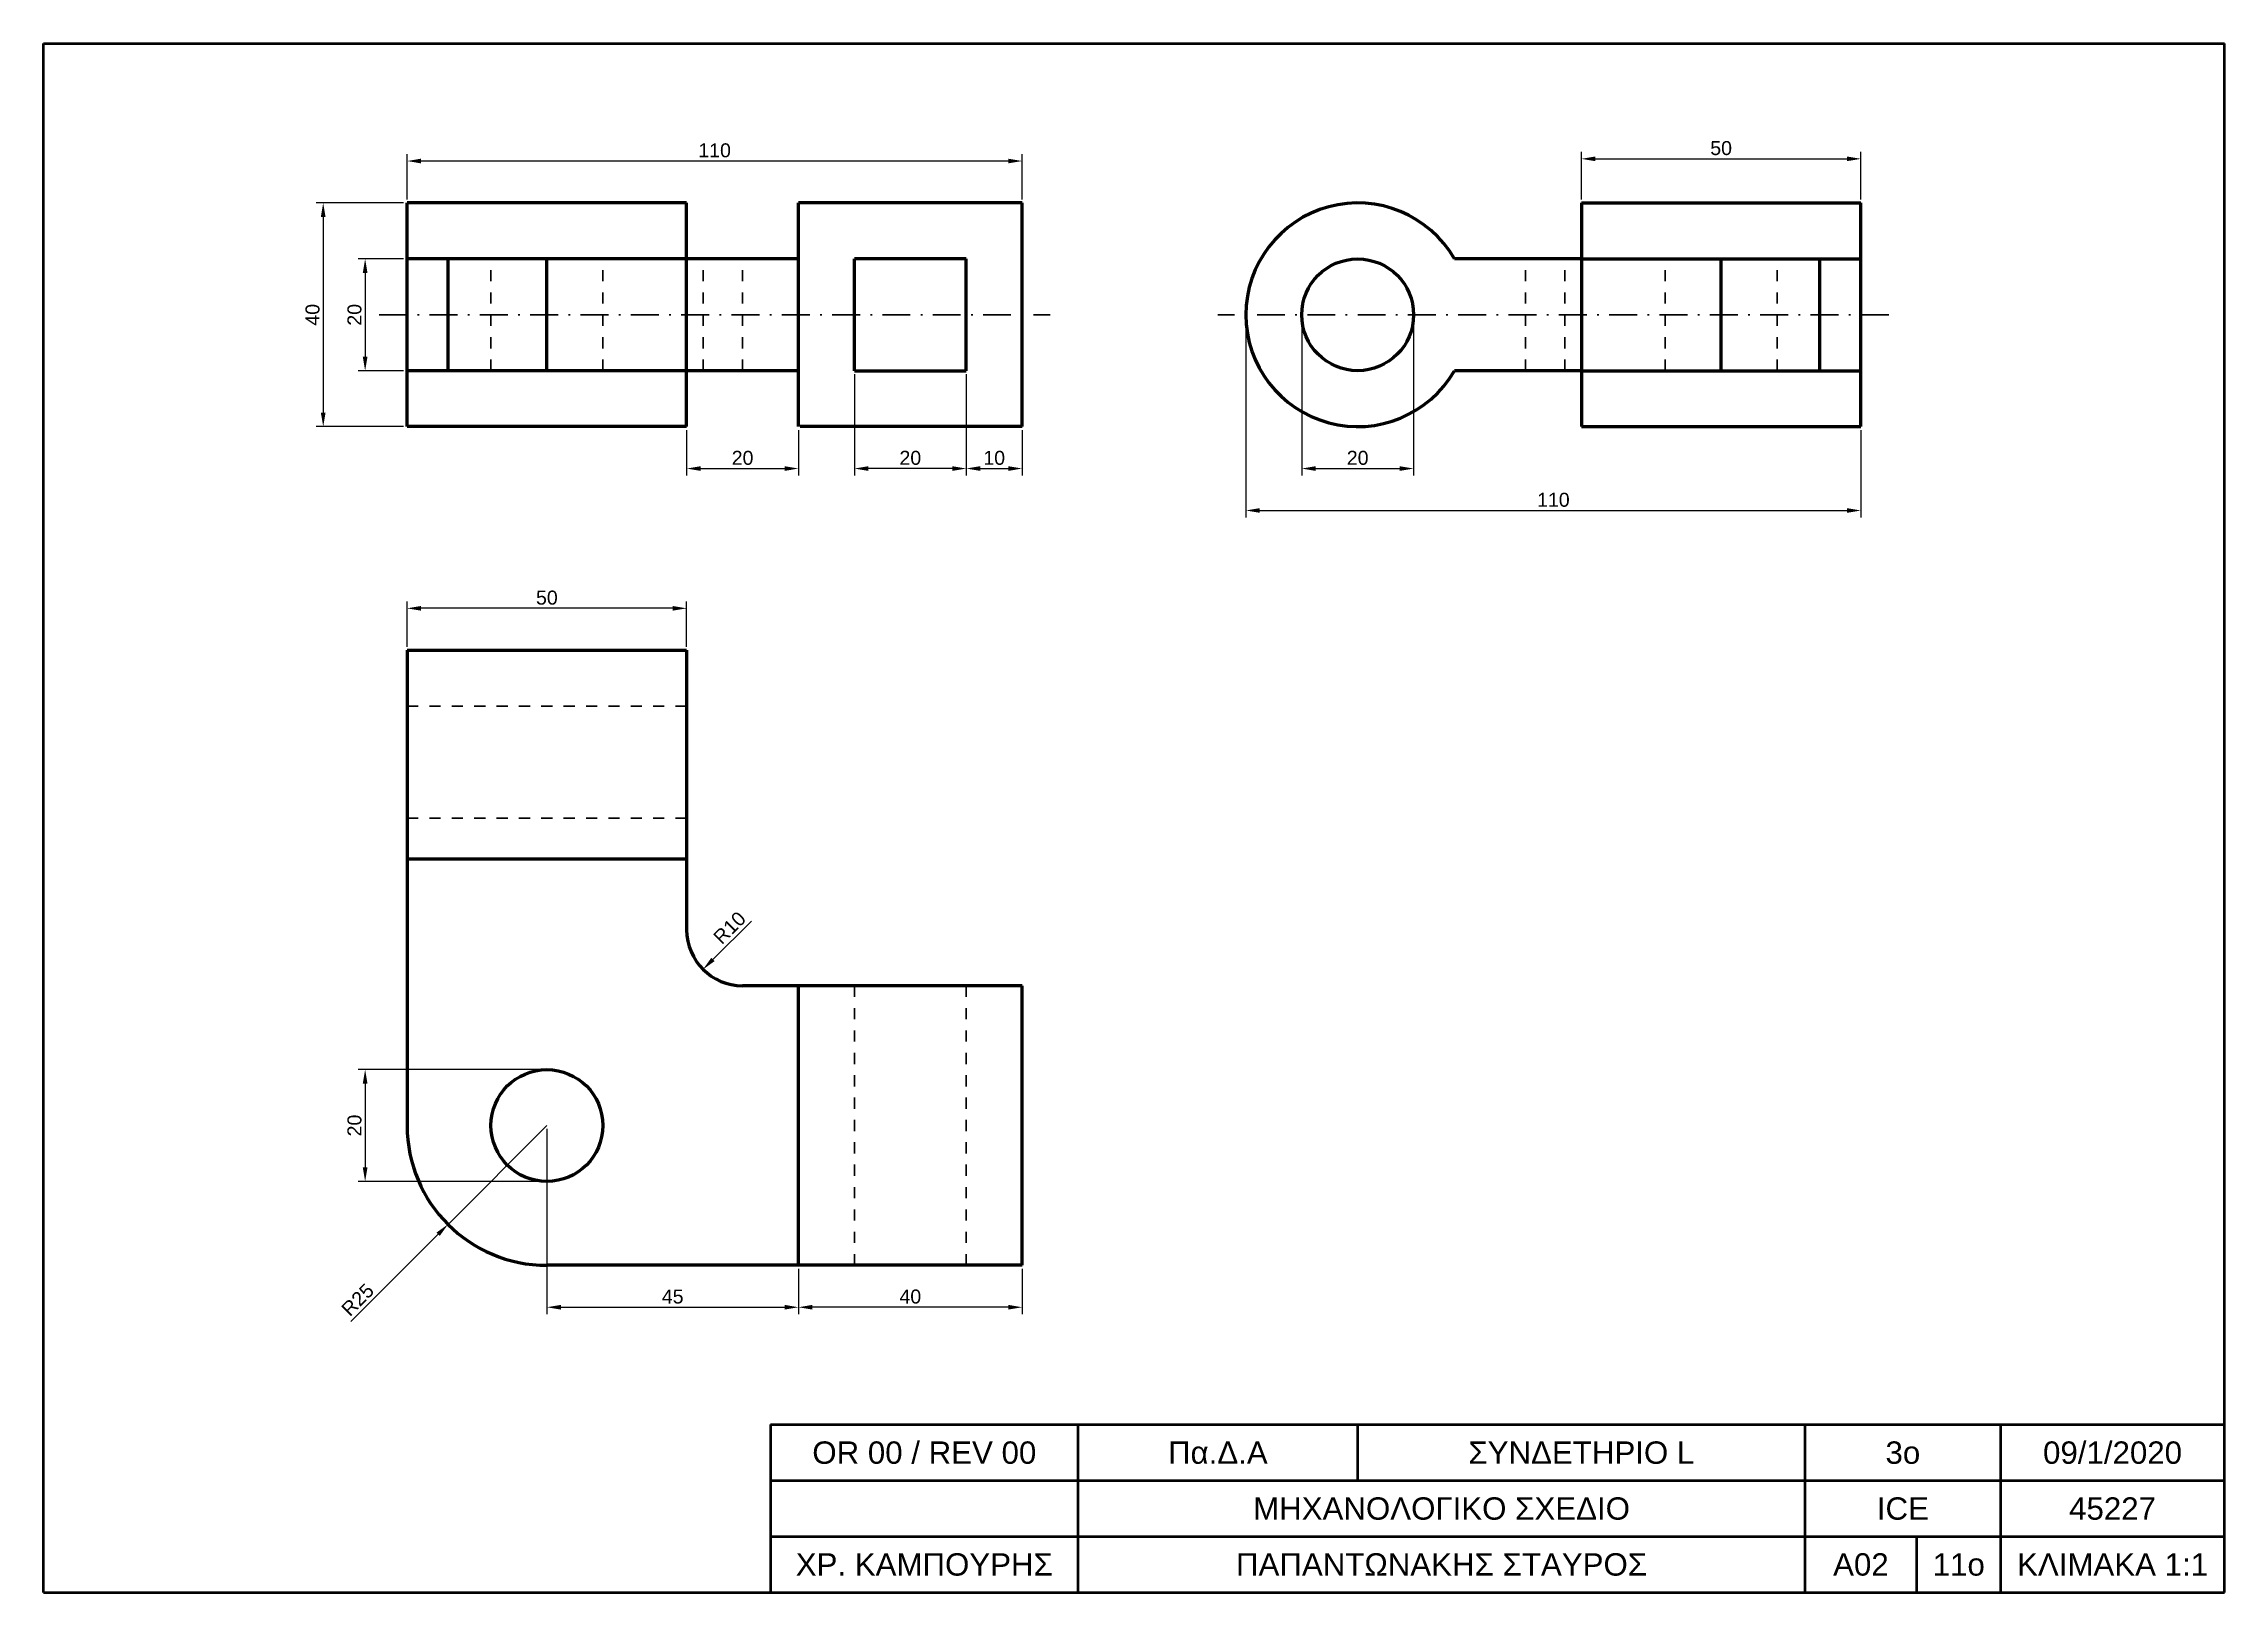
# Model space of a CAD drawing. Header units: millimetres. Extents: x 0 to 390, y 0 to 277.
import ezdxf
from ezdxf.enums import TextEntityAlignment as Align

# ---------------------------------------------------------------- set-up
doc = ezdxf.new("R2010")
doc.units = ezdxf.units.MM
doc.linetypes.add('diak.lin', pattern=[4, 2, -2])
doc.linetypes.add('simetria2.lin', pattern=[9, 5, -1.85, 0.3, -1.85])
doc.styles.get("Standard").update_dxf_attribs({"font": 'arial.ttf'})
doc.dimstyles.new('ISO-25', dxfattribs={"dimtxt": 2.5, "dimasz": 2.5, "dimexe": 1.25, "dimexo": 0.625, "dimtad": 1, "dimtxsty": 'Standard', "dimcen": 2.5, "dimadec": 0, "dimazin": 0, "dimtfac": 1, "dimtmove": 0, "dimatfit": 3, "dimfxl": 1, "dimarcsym": 0})

# ---------------------------------------------------------------- blocks, each defined once
blk = doc.blocks.new('*D6')
at = {"color": 0, "lineweight": -2, "transparency": 16777216}
for p, q in [((65, 169.12), (65, 177.25)), ((112.5, 176), (67.5, 176)), ((115, 169.12), (115, 177.25))]:
    blk.add_line(p, q, dxfattribs=at)
at = {"color": 0, "transparency": 16777216}
for points in [[(67.5, 176.42), (67.5, 175.58), (65, 176)], [(112.5, 176.42), (112.5, 175.58), (115, 176)]]:
    blk.add_solid(points, dxfattribs=at)
at = {"layer": 'Defpoints', "color": 0, "transparency": 16777216}
for p in [(65, 176), (65, 168.5), (115, 168.5)]:
    blk.add_point(p, dxfattribs=at)
at = {"color": 0, "lineweight": 30, "transparency": 16777216, "insert": (90, 177.9), "char_height": 2.5, "attachment_point": 5}
blk.add_mtext('50', dxfattribs=at)
blk = doc.blocks.new('*D7')
at = {"color": 0, "lineweight": -2, "transparency": 16777216}
for p, q in [((135, 57.88), (135, 49.75)), ((175, 57.88), (175, 49.75)), ((172.5, 51), (137.5, 51))]:
    blk.add_line(p, q, dxfattribs=at)
at = {"color": 0, "transparency": 16777216}
for points in [[(137.5, 51.42), (137.5, 50.58), (135, 51)], [(172.5, 51.42), (172.5, 50.58), (175, 51)]]:
    blk.add_solid(points, dxfattribs=at)
at = {"layer": 'Defpoints', "color": 0, "transparency": 16777216}
for p in [(135, 58.5), (175, 58.5), (135, 51)]:
    blk.add_point(p, dxfattribs=at)
at = {"color": 0, "lineweight": 30, "transparency": 16777216, "insert": (155, 52.9), "char_height": 2.5, "attachment_point": 5}
blk.add_mtext('40', dxfattribs=at)
blk = doc.blocks.new('*D8')
at = {"color": 0, "lineweight": -2, "transparency": 16777216}
for p, q in [((215, 227.88), (215, 192.25)), ((325, 207.88), (325, 192.25)), ((217.5, 193.5), (322.5, 193.5))]:
    blk.add_line(p, q, dxfattribs=at)
at = {"color": 0, "transparency": 16777216}
for points in [[(217.5, 193.92), (217.5, 193.08), (215, 193.5)], [(322.5, 193.92), (322.5, 193.08), (325, 193.5)]]:
    blk.add_solid(points, dxfattribs=at)
at = {"layer": 'Defpoints', "color": 0, "transparency": 16777216}
for p in [(215, 228.5), (325, 208.5), (325, 193.5)]:
    blk.add_point(p, dxfattribs=at)
at = {"color": 0, "lineweight": 30, "transparency": 16777216, "insert": (270, 195.4), "char_height": 2.5, "attachment_point": 5}
blk.add_mtext('110', dxfattribs=at)
blk = doc.blocks.new('*D9')
at = {"color": 0, "lineweight": -2, "transparency": 16777216}
for p, q in [((90, 83.5), (72.32, 65.82)), ((54.94, 48.44), (70.55, 64.05))]:
    blk.add_line(p, q, dxfattribs=at)
at = {"color": 0, "transparency": 16777216}
blk.add_solid([(70.26, 64.35), (70.85, 63.76), (72.32, 65.82)], dxfattribs=at)
at = {"layer": 'Defpoints', "color": 0, "transparency": 16777216}
for p in [(90, 83.5), (72.32, 65.82)]:
    blk.add_point(p, dxfattribs=at)
at = {"color": 0, "lineweight": 30, "transparency": 16777216, "insert": (56.16, 52.34), "char_height": 2.5, "attachment_point": 5, "rotation": 45}
blk.add_mtext('R25', dxfattribs=at)
blk = doc.blocks.new('*D1')
at = {"color": 0, "lineweight": -2, "transparency": 16777216}
for p, q in [((90, 82.88), (90, 49.75)), ((135, 57.88), (135, 49.75)), ((92.5, 51), (132.5, 51))]:
    blk.add_line(p, q, dxfattribs=at)
at = {"color": 0, "transparency": 16777216}
for points in [[(92.5, 51.42), (92.5, 50.58), (90, 51)], [(132.5, 51.42), (132.5, 50.58), (135, 51)]]:
    blk.add_solid(points, dxfattribs=at)
at = {"layer": 'Defpoints', "color": 0, "transparency": 16777216}
for p in [(90, 83.5), (135, 58.5), (135, 51)]:
    blk.add_point(p, dxfattribs=at)
at = {"color": 0, "lineweight": 30, "transparency": 16777216, "insert": (112.5, 52.9), "char_height": 2.5, "attachment_point": 5}
blk.add_mtext('45', dxfattribs=at)
blk = doc.blocks.new('*D2')
at = {"color": 0, "lineweight": -2, "transparency": 16777216}
for p, q in [((65, 249.12), (65, 257.25)), ((172.5, 256), (67.5, 256)), ((175, 249.12), (175, 257.25))]:
    blk.add_line(p, q, dxfattribs=at)
at = {"color": 0, "transparency": 16777216}
for points in [[(67.5, 256.42), (67.5, 255.58), (65, 256)], [(172.5, 256.42), (172.5, 255.58), (175, 256)]]:
    blk.add_solid(points, dxfattribs=at)
at = {"layer": 'Defpoints', "color": 0, "transparency": 16777216}
for p in [(65, 256), (65, 248.5), (175, 248.5)]:
    blk.add_point(p, dxfattribs=at)
at = {"color": 0, "lineweight": 30, "transparency": 16777216, "insert": (120, 257.9), "char_height": 2.5, "attachment_point": 5}
blk.add_mtext('110', dxfattribs=at)
blk = doc.blocks.new('*D3')
at = {"color": 0, "lineweight": -2, "transparency": 16777216}
for p, q in [((115, 207.88), (115, 199.75)), ((135, 207.88), (135, 199.75)), ((117.5, 201), (132.5, 201))]:
    blk.add_line(p, q, dxfattribs=at)
at = {"color": 0, "transparency": 16777216}
for points in [[(117.5, 201.42), (117.5, 200.58), (115, 201)], [(132.5, 201.42), (132.5, 200.58), (135, 201)]]:
    blk.add_solid(points, dxfattribs=at)
at = {"layer": 'Defpoints', "color": 0, "transparency": 16777216}
for p in [(115, 208.5), (135, 208.5), (135, 201)]:
    blk.add_point(p, dxfattribs=at)
at = {"color": 0, "lineweight": 30, "transparency": 16777216, "insert": (125, 202.9), "char_height": 2.5, "attachment_point": 5}
blk.add_mtext('20', dxfattribs=at)
blk = doc.blocks.new('*D4')
at = {"color": 0, "lineweight": -2, "transparency": 16777216}
for p, q in [((165, 217.88), (165, 199.75)), ((175, 207.88), (175, 199.75)), ((167.5, 201), (172.5, 201))]:
    blk.add_line(p, q, dxfattribs=at)
at = {"color": 0, "transparency": 16777216}
for points in [[(167.5, 201.42), (167.5, 200.58), (165, 201)], [(172.5, 201.42), (172.5, 200.58), (175, 201)]]:
    blk.add_solid(points, dxfattribs=at)
at = {"layer": 'Defpoints', "color": 0, "transparency": 16777216}
for p in [(165, 218.5), (175, 208.5), (175, 201)]:
    blk.add_point(p, dxfattribs=at)
at = {"color": 0, "lineweight": 30, "transparency": 16777216, "insert": (170, 202.9), "char_height": 2.5, "attachment_point": 5}
blk.add_mtext('10', dxfattribs=at)
blk = doc.blocks.new('*D5')
at = {"color": 0, "lineweight": -2, "transparency": 16777216}
for p, q in [((145, 217.88), (145, 199.75)), ((165, 217.88), (165, 199.75)), ((162.5, 201), (147.5, 201))]:
    blk.add_line(p, q, dxfattribs=at)
at = {"color": 0, "transparency": 16777216}
for points in [[(147.5, 201.42), (147.5, 200.58), (145, 201)], [(162.5, 201.42), (162.5, 200.58), (165, 201)]]:
    blk.add_solid(points, dxfattribs=at)
at = {"layer": 'Defpoints', "color": 0, "transparency": 16777216}
for p in [(145, 218.5), (165, 218.5), (145, 201)]:
    blk.add_point(p, dxfattribs=at)
at = {"color": 0, "lineweight": 30, "transparency": 16777216, "insert": (155, 202.9), "char_height": 2.5, "attachment_point": 5}
blk.add_mtext('20', dxfattribs=at)
blk = doc.blocks.new('*D10')
at = {"color": 0, "lineweight": -2, "transparency": 16777216}
for p, q in [((225, 227.88), (225, 199.75)), ((245, 227.88), (245, 199.75)), ((227.5, 201), (242.5, 201))]:
    blk.add_line(p, q, dxfattribs=at)
at = {"color": 0, "transparency": 16777216}
for points in [[(227.5, 201.42), (227.5, 200.58), (225, 201)], [(242.5, 201.42), (242.5, 200.58), (245, 201)]]:
    blk.add_solid(points, dxfattribs=at)
at = {"layer": 'Defpoints', "color": 0, "transparency": 16777216}
for p in [(225, 228.5), (245, 228.5), (245, 201)]:
    blk.add_point(p, dxfattribs=at)
at = {"color": 0, "lineweight": 30, "transparency": 16777216, "insert": (235, 202.9), "char_height": 2.5, "attachment_point": 5}
blk.add_mtext('20', dxfattribs=at)
blk = doc.blocks.new('*D11')
at = {"color": 0, "lineweight": -2, "transparency": 16777216}
for p, q in [((275, 249.12), (275, 257.64)), ((325, 249.12), (325, 257.64)), ((277.5, 256.39), (322.5, 256.39))]:
    blk.add_line(p, q, dxfattribs=at)
at = {"color": 0, "transparency": 16777216}
for points in [[(277.5, 256.81), (277.5, 255.98), (275, 256.39)], [(322.5, 256.81), (322.5, 255.98), (325, 256.39)]]:
    blk.add_solid(points, dxfattribs=at)
at = {"layer": 'Defpoints', "color": 0, "transparency": 16777216}
for p in [(325, 256.39), (275, 248.5), (325, 248.5)]:
    blk.add_point(p, dxfattribs=at)
at = {"color": 0, "lineweight": 30, "transparency": 16777216, "insert": (300, 258.3), "char_height": 2.5, "attachment_point": 5}
blk.add_mtext('50', dxfattribs=at)
blk = doc.blocks.new('*D12')
at = {"color": 0, "lineweight": -2, "transparency": 16777216}
for p, q in [((89.37, 93.5), (56.25, 93.5)), ((57.5, 91), (57.5, 76)), ((89.37, 73.5), (56.25, 73.5))]:
    blk.add_line(p, q, dxfattribs=at)
at = {"color": 0, "transparency": 16777216}
for points in [[(57.08, 91), (57.92, 91), (57.5, 93.5)], [(57.08, 76), (57.92, 76), (57.5, 73.5)]]:
    blk.add_solid(points, dxfattribs=at)
at = {"layer": 'Defpoints', "color": 0, "transparency": 16777216}
for p in [(90, 93.5), (57.5, 73.5), (90, 73.5)]:
    blk.add_point(p, dxfattribs=at)
at = {"color": 0, "lineweight": 30, "transparency": 16777216, "insert": (55.6, 83.5), "char_height": 2.5, "attachment_point": 5, "rotation": 90}
blk.add_mtext('20', dxfattribs=at)
blk = doc.blocks.new('*D13')
at = {"color": 0, "lineweight": -2, "transparency": 16777216}
for p, q in [((64.38, 248.5), (48.75, 248.5)), ((50, 246), (50, 211)), ((64.38, 208.5), (48.75, 208.5))]:
    blk.add_line(p, q, dxfattribs=at)
at = {"color": 0, "transparency": 16777216}
for points in [[(49.58, 246), (50.42, 246), (50, 248.5)], [(49.58, 211), (50.42, 211), (50, 208.5)]]:
    blk.add_solid(points, dxfattribs=at)
at = {"layer": 'Defpoints', "color": 0, "transparency": 16777216}
for p in [(65, 248.5), (50, 208.5), (65, 208.5)]:
    blk.add_point(p, dxfattribs=at)
at = {"color": 0, "lineweight": 30, "transparency": 16777216, "insert": (48.1, 228.5), "char_height": 2.5, "attachment_point": 5, "rotation": 90}
blk.add_mtext('40', dxfattribs=at)
blk = doc.blocks.new('*D14')
at = {"color": 0, "lineweight": -2, "transparency": 16777216}
for p, q in [((64.38, 238.5), (56.25, 238.5)), ((57.5, 236), (57.5, 221)), ((64.38, 218.5), (56.25, 218.5))]:
    blk.add_line(p, q, dxfattribs=at)
at = {"color": 0, "transparency": 16777216}
for points in [[(57.08, 236), (57.92, 236), (57.5, 238.5)], [(57.08, 221), (57.92, 221), (57.5, 218.5)]]:
    blk.add_solid(points, dxfattribs=at)
at = {"layer": 'Defpoints', "color": 0, "transparency": 16777216}
for p in [(65, 238.5), (57.5, 218.5), (65, 218.5)]:
    blk.add_point(p, dxfattribs=at)
at = {"color": 0, "lineweight": 30, "transparency": 16777216, "insert": (55.6, 228.5), "char_height": 2.5, "attachment_point": 5, "rotation": 90}
blk.add_mtext('20', dxfattribs=at)
blk = doc.blocks.new('*D18')
at = {"color": 0, "lineweight": -2, "transparency": 16777216}
blk.add_line((126.57, 120.07), (119.7, 113.2), dxfattribs=at)
at = {"color": 0, "transparency": 16777216}
blk.add_solid([(119.4, 113.49), (119.99, 112.9), (117.93, 111.43)], dxfattribs=at)
at = {"layer": 'Defpoints', "color": 0, "transparency": 16777216}
for p in [(125, 118.5), (117.93, 111.43)]:
    blk.add_point(p, dxfattribs=at)
at = {"color": 0, "lineweight": 30, "transparency": 16777216, "insert": (122.67, 118.86), "char_height": 2.5, "attachment_point": 5, "rotation": 45}
blk.add_mtext('R10', dxfattribs=at)

msp = doc.modelspace()

# ---------------------------------------------------------------- linework, layer by layer
at = {"lineweight": 50}
for p, q in [((0, 0), (0, 277)), ((0, 277), (390, 277)), ((390, 0), (390, 277)), ((130, 30), (390, 30)), ((130, 30), (130, 0)), ((185, 0), (185, 30)), ((235, 20), (235, 30)), ((315, 0), (315, 30)), ((350, 0), (350, 30)), ((130, 20), (390, 20)), ((130, 10), (390, 10)), ((335, 0), (335, 10)), ((0, 0), (390, 0))]:
    msp.add_line(p, q, dxfattribs=at)
at = {"lineweight": 60}
for p, q in [((115, 248.5), (65, 248.5)), ((65, 208.5), (65, 248.5)), ((115, 208.5), (115, 248.5)), ((135, 208.5), (135, 248.5)), ((175, 248.5), (135, 248.5)), ((175, 208.5), (175, 248.5)), ((275, 248.5), (275, 208.5)), ((275, 248.5), (325, 248.5)), ((325, 208.5), (325, 248.5)), ((135, 238.5), (65, 238.5)), ((72.322, 218.5), (72.322, 238.5)), ((90, 218.5), (90, 238.5)), ((145, 218.5), (145, 238.5)), ((165, 238.5), (145, 238.5)), ((165, 218.5), (165, 238.5)), ((275, 238.5), (252.321, 238.5)), ((275, 238.5), (325, 238.5)), ((300, 218.5), (300, 238.5)), ((317.678, 218.5), (317.678, 238.5)), ((135, 218.5), (65, 218.5)), ((145, 218.5), (165, 218.5)), ((275, 218.5), (252.321, 218.5)), ((275, 218.5), (325, 218.5)), ((115, 208.5), (65, 208.5)), ((175, 208.5), (135.272, 208.5)), ((275, 208.5), (325, 208.5)), ((65, 168.5), (65, 83.5)), ((65, 168.5), (115, 168.5)), ((115, 168.5), (115, 118.5)), ((65, 131.179), (115, 131.179)), ((175, 108.5), (125, 108.5)), ((135, 58.5), (135, 108.5)), ((175, 58.5), (175, 108.5)), ((175, 58.5), (90, 58.5))]:
    msp.add_line(p, q, dxfattribs=at)
at = {"linetype": 'diak.lin', "lineweight": 30}
for p, q in [((80, 218.5), (80, 238.5)), ((100, 218.5), (100, 238.5)), ((117.929, 218.5), (117.929, 238.5)), ((125, 218.5), (125, 238.5)), ((265, 218.5), (265, 238.5)), ((272.071, 218.5), (272.071, 238.5)), ((290, 218.5), (290, 238.5)), ((310, 218.5), (310, 238.5)), ((65, 158.5), (115, 158.5)), ((65, 138.5), (115, 138.5)), ((145, 58.5), (145, 108.5)), ((165, 58.5), (165, 108.5))]:
    msp.add_line(p, q, dxfattribs=at)
for p, q in [((175, 228.5), (175, 233.591)), ((65, 128.5), (65, 168.5))]:
    msp.add_line(p, q)
at = {"linetype": 'simetria2.lin', "lineweight": 30}
for p, q in [((60, 228.5), (180, 228.5)), ((330, 228.5), (210, 228.5))]:
    msp.add_line(p, q, dxfattribs=at)
at = {"lineweight": 60}
for centre in [(235, 228.5), (90, 83.5)]:
    msp.add_circle(centre, 10, dxfattribs=at)
for centre, radius, start, end in [((235, 228.5), 20, 30, 330), ((125, 118.5), 10, 180, 270), ((90, 83.5), 25, 180, 270)]:
    msp.add_arc(centre, radius, start, end, dxfattribs=at)

# ---------------------------------------------------------------- texts
for s, p in [('OR 00 / REV 00', (157.5, 25)), ('Πα.Δ.Α', (210, 25)), ('ΣΥΝΔΕΤΗΡΙΟ L', (275, 25)), ('3ο', (332.5, 25)), ('09/1/2020', (370, 25)), ('ΜΗΧΑΝΟΛΟΓΙΚΟ ΣΧΕΔΙΟ', (250, 15)), ('ICE', (332.5, 15)), ('45227', (370, 15)), ('ΧΡ. ΚΑΜΠΟΥΡΗΣ', (157.5, 5)), ('ΠΑΠΑΝΤΩΝΑΚΗΣ ΣΤΑΥΡΟΣ', (250, 5)), ('A02', (325, 5)), ('11ο', (342.5, 5)), ('ΚΛΙΜΑΚΑ 1:1', (370, 5))]:
    msp.add_text(s, height=4).set_placement(p, align=Align.MIDDLE_CENTER)

# ---------------------------------------------------------------- dimensions: what is measured, and where the dimension line sits
at = {"lineweight": 30}
for base, p1, p2, picture, middle in [((65, 256), (175, 248.5), (65, 248.5), '*D2', (120, 257.901)), ((325, 256.394), (275, 248.5), (325, 248.5), '*D11', (300, 258.296)), ((325, 193.5), (215, 228.5), (325, 208.5), '*D8', (270, 195.401)), ((245, 201), (225, 228.5), (245, 228.5), '*D10', (235, 202.901)), ((145, 201), (165, 218.5), (145, 218.5), '*D5', (155, 202.901)), ((175, 201), (165, 218.5), (175, 208.5), '*D4', (170, 202.901)), ((135, 201), (115, 208.5), (135, 208.5), '*D3', (125, 202.901)), ((65, 176), (115, 168.5), (65, 168.5), '*D6', (90, 177.901)), ((135, 51), (90, 83.5), (135, 58.5), '*D1', (112.5, 52.896)), ((135, 51), (175, 58.5), (135, 58.5), '*D7', (155, 52.901))]:
    dim = msp.add_linear_dim(base=base, p1=p1, p2=p2, dimstyle='ISO-25', dxfattribs=at)
    dim.commit()
    dim.dimension.update_dxf_attribs({"geometry": picture, "text_midpoint": middle})
for base, p1, p2, picture, middle in [((50, 208.5), (65, 248.5), (65, 208.5), '*D13', (48.099, 228.5)), ((57.5, 218.5), (65, 238.5), (65, 218.5), '*D14', (55.599, 228.5)), ((57.5, 73.5), (90, 93.5), (90, 73.5), '*D12', (55.599, 83.5))]:
    dim = msp.add_linear_dim(base=base, p1=p1, p2=p2, angle=90, dimstyle='ISO-25', dxfattribs=at)
    dim.commit()
    dim.dimension.update_dxf_attribs({"geometry": picture, "text_midpoint": middle})
for center, mpoint, picture, middle in [((125, 118.5), (117.929, 111.429), '*D18', (124.015, 117.515)), ((90, 83.5), (72.322, 65.822), '*D9', (57.5, 51))]:
    dim = msp.add_radius_dim(center=center, mpoint=mpoint, dimstyle='ISO-25', dxfattribs=at)
    dim.commit()
    dim.dimension.update_dxf_attribs({"geometry": picture, "text_midpoint": middle, "dimtype": 164})

doc.saveas('drawing.dxf')
